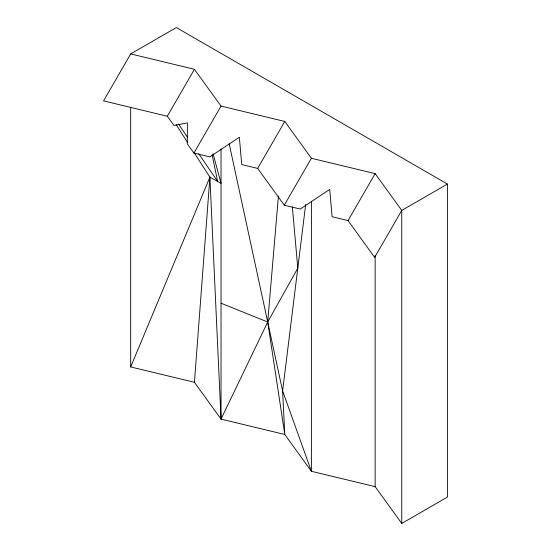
<?xml version="1.0" encoding="UTF-8"?>
<svg xmlns="http://www.w3.org/2000/svg" width="551" height="551" viewBox="0 0 551 551"><rect width="100%" height="100%" fill="white"/><g stroke="black" fill="none" stroke-linecap="round" stroke-linejoin="round"><path stroke-width="0.83" d="M447.433 184.055L401.755 210.427L374.646 257.379L348.039 220.579L332.101 216.736L329.718 189.42L300.226 209.056L284.288 205.213L257.675 168.406L241.737 164.57L239.354 137.247L209.862 156.883L193.924 153.047L187.271 143.845L187.395 122.901L173.971 125.442L167.318 116.24L103.567 100.874L130.677 53.922L176.354 27.55L447.433 184.055L447.433 497.078L401.755 523.45L375.148 486.643L311.398 471.284L284.784 434.477L221.034 419.111L194.427 382.304L209.903 177.167L194.152 152.661M229.209 143.894L282.608 390.914L284.784 434.477L267.71 322.004L278.434 196.018M305.702 204.276L282.608 390.914L311.398 471.284L311.398 201.26M194.427 382.304L130.677 366.945L209.903 177.167L221.034 183.311L213.051 153.612M209.903 177.167L221.034 419.111L267.71 322.004L297.795 268.192L292.347 206.77M167.318 116.24L194.427 69.288L130.677 53.922M193.924 153.047L221.034 106.088L194.427 69.288M257.675 168.406L284.784 121.454L221.034 106.088M284.288 205.213L311.398 158.261L284.784 121.454M348.039 220.579L375.148 173.627L311.398 158.261M221.034 303.215L267.71 322.004M375.148 173.627L401.755 210.427L401.755 523.45M178.503 124.051L187.684 137.509M198.794 153.805L217.638 181.431L212.101 154.693M176.079 124.554L187.664 142.571M375.148 255.32L375.148 486.643M221.034 148.99L221.034 419.111M130.677 107.238L130.677 366.945"/></g></svg>
